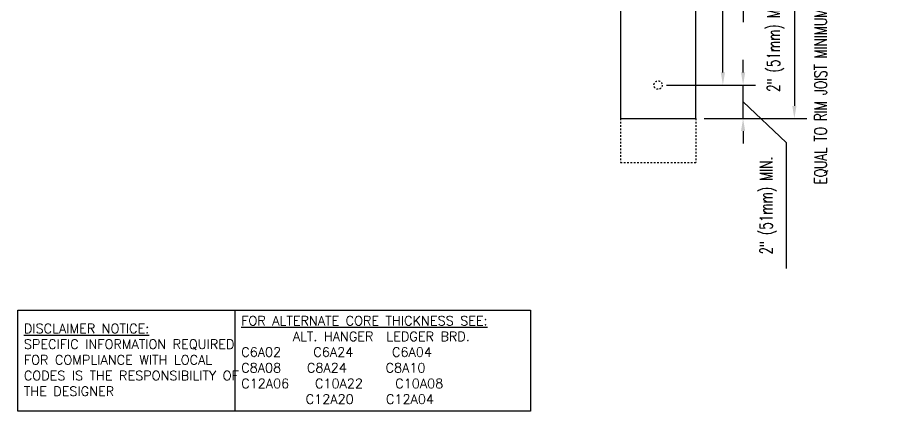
# Model space of a CAD drawing. Header units: inches. Extents: x 109 to 215, y 87 to 157.
# Drawn here: x 162 to 215, y 86.8 to 110.3 of the extents above; entities that cross this region are included whole.
import ezdxf

# ---------------------------------------------------------------- set-up
doc = ezdxf.new("R2010")
doc.units = ezdxf.units.IN
doc.header["$LTSCALE"] = 0.5
doc.header["$MEASUREMENT"] = 0
doc.header["$PDMODE"] = 3
doc.header["$PDSIZE"] = 0.0625
doc.linetypes.add('HIDDEN2', pattern=[0.1875, 0.125, -0.0625])
doc.layers.add('LINE9', color=9, linetype='Continuous')
doc.layers.add('TEXT', color=4, linetype='Continuous')
doc.styles.add('DIM', font='romans.shx', dxfattribs={"width": 0.7})
doc.styles.get("Standard").update_dxf_attribs({"font": 'romans.shx', "height": 0.75})
doc.dimstyles.new('ext_8', dxfattribs={"dimscale": 8, "dimtxt": 0.09375, "dimasz": 0.09375, "dimexe": 0.09375, "dimexo": 0.0625, "dimgap": 0.0625, "dimtad": 1, "dimdec": 1, "dimzin": 3, "dimdsep": 46, "dimlunit": 4, "dimtxsty": 'DIM', "dimcen": 0.09, "dimdle": 0.09375, "dimclrt": 4, "dimadec": 0, "dimazin": 0, "dimtfac": 1, "dimtdec": 1, "dimtmove": 2, "dimatfit": 3, "dimfxl": 1, "dimfrac": 2, "dimtolj": 1, "dimtzin": 0, "dimarcsym": 0})

# ---------------------------------------------------------------- blocks, each defined once
blk = doc.blocks.new('*D3')
at = {"layer": 'Defpoints', "color": 0, "transparency": 16777216}
for p in [(202.551, 113.567), (202.551, 104.317), (208.445, 104.317)]:
    blk.add_point(p, dxfattribs=at)
at = {"layer": 'TEXT', "color": 0, "lineweight": -2, "transparency": 16777216}
for p, q in [((203.051, 113.567), (209.195, 113.567)), ((208.445, 112.817), (208.445, 105.067)), ((203.051, 104.317), (209.195, 104.317))]:
    blk.add_line(p, q, dxfattribs=at)
at = {"layer": 'TEXT', "color": 0, "transparency": 16777216}
for points in [[(208.32, 112.817), (208.57, 112.817), (208.445, 113.567)], [(208.32, 105.067), (208.57, 105.067), (208.445, 104.317)]]:
    blk.add_solid(points, dxfattribs=at)
at = {"layer": 'TEXT', "color": 4, "transparency": 16777216, "insert": (210.14, 108.942), "char_height": 0.75, "attachment_point": 5, "rotation": 90, "style": 'DIM'}
blk.add_mtext('\\A1;EQUAL TO RIM JOIST MINIMUM 7 1/2" (191mm) ', dxfattribs=at)
blk = doc.blocks.new('*D4')
at = {"layer": 'Defpoints', "color": 0, "transparency": 16777216}
for p in [(200.301, 106.317), (205.381, 106.317), (202.551, 104.317)]:
    blk.add_point(p, dxfattribs=at)
at = {"layer": 'TEXT', "color": 0, "lineweight": -2, "transparency": 16777216}
for p, q in [((205.381, 107.067), (205.381, 107.817)), ((200.801, 106.317), (206.131, 106.317)), ((205.381, 104.317), (205.381, 106.317)), ((205.381, 104.317), (205.381, 106.317)), ((205.381, 105.317), (207.952, 102.873)), ((203.051, 104.317), (206.131, 104.317)), ((205.381, 103.567), (205.381, 102.817)), ((207.952, 102.873), (207.952, 95.348))]:
    blk.add_line(p, q, dxfattribs=at)
at = {"layer": 'TEXT', "color": 0, "transparency": 16777216}
for points in [[(205.256, 107.067), (205.506, 107.067), (205.381, 106.317)], [(205.256, 103.567), (205.506, 103.567), (205.381, 104.317)]]:
    blk.add_solid(points, dxfattribs=at)
at = {"layer": 'TEXT', "color": 4, "transparency": 16777216, "insert": (206.88, 99.11), "char_height": 0.75, "attachment_point": 5, "rotation": 90, "style": 'DIM'}
blk.add_mtext('\\A1;2" (51mm) MIN.', dxfattribs=at)
blk = doc.blocks.new('*D5')
at = {"layer": 'Defpoints', "color": 0, "transparency": 16777216}
for p in [(200.301, 111.567), (204.173, 111.567), (200.301, 106.317)]:
    blk.add_point(p, dxfattribs=at)
at = {"layer": 'TEXT', "color": 0, "lineweight": -2, "transparency": 16777216}
for p, q in [((200.801, 111.567), (204.923, 111.567)), ((204.173, 107.067), (204.173, 110.817)), ((200.801, 106.317), (204.923, 106.317))]:
    blk.add_line(p, q, dxfattribs=at)
at = {"layer": 'TEXT', "color": 0, "transparency": 16777216}
for points in [[(204.048, 110.817), (204.298, 110.817), (204.173, 111.567)], [(204.048, 107.067), (204.298, 107.067), (204.173, 106.317)]]:
    blk.add_solid(points, dxfattribs=at)
at = {"layer": 'TEXT', "color": 4, "transparency": 16777216, "insert": (207.326, 108.832), "char_height": 0.75, "attachment_point": 5, "rotation": 90, "style": 'DIM'}
blk.add_mtext('\\A1;2" (51mm) MIN.', dxfattribs=at)
blk = doc.blocks.new('*D6')
at = {"layer": 'Defpoints', "color": 0, "transparency": 16777216}
for p in [(202.551, 113.567), (205.381, 113.567), (200.301, 111.567)]:
    blk.add_point(p, dxfattribs=at)
at = {"layer": 'TEXT', "color": 0, "lineweight": -2, "transparency": 16777216}
for p, q in [((207.952, 114.982), (207.952, 124.582)), ((205.381, 114.317), (205.381, 115.067)), ((205.381, 112.567), (207.952, 114.982)), ((203.051, 113.567), (206.131, 113.567)), ((205.381, 111.567), (205.381, 113.567)), ((205.381, 111.567), (205.381, 113.567)), ((200.801, 111.567), (206.131, 111.567)), ((205.381, 110.817), (205.381, 110.067))]:
    blk.add_line(p, q, dxfattribs=at)
at = {"layer": 'TEXT', "color": 0, "transparency": 16777216}
for points in [[(205.256, 114.317), (205.506, 114.317), (205.381, 113.567)], [(205.256, 110.817), (205.506, 110.817), (205.381, 111.567)]]:
    blk.add_solid(points, dxfattribs=at)
at = {"layer": 'TEXT', "color": 4, "transparency": 16777216, "insert": (206.88, 119.782), "char_height": 0.75, "attachment_point": 5, "rotation": 90, "style": 'DIM'}
blk.add_mtext('\\A1;2 1/2" (64mm) MIN.', dxfattribs=at)

msp = doc.modelspace()

# ---------------------------------------------------------------- linework, layer by layer
at = {"layer": 'LINE9'}
for p, q in [((198.051, 113.567), (198.051, 104.317)), ((202.551, 104.317), (202.551, 113.567)), ((198.051, 104.317), (202.551, 104.317))]:
    msp.add_line(p, q, dxfattribs=at)
at = {"layer": 'LINE9', "linetype": 'HIDDEN2'}
for p, q in [((198.051, 104.317), (198.051, 101.692)), ((202.551, 104.317), (202.551, 101.692)), ((198.051, 101.692), (202.551, 101.692))]:
    msp.add_line(p, q, dxfattribs=at)
msp.add_circle((200.301, 106.317), 0.25, dxfattribs=at)
at = {"layer": 'TEXT'}
msp.add_lwpolyline([(162.018, 92.844), (175.002, 92.844), (175.002, 86.806), (162.018, 86.806)], close=True, dxfattribs=at)
msp.add_lwpolyline([(175.002, 92.844), (192.662, 92.844), (192.662, 86.806), (175.002, 86.806)], dxfattribs=at)

# ---------------------------------------------------------------- texts
at = {"layer": 'TEXT', "char_height": 0.5625, "attachment_point": 4}
for s, insert, width in [('{\\LFOR ALTERNATE CORE THICKNESS SEE:\\P}        ALT. HANGER  LEDGER BRD.\\PC6A02     C6A24      C6A04     \\PC8A08    C8A24      C8A10\\PC12A06    C10A22     C10A08\\P          C12A20     C12A04', (175.377, 89.878), 23.33295), ('{\\LDISCLAIMER NOTICE:}\\PSPECIFIC INFORMATION REQUIRED FOR COMPLIANCE WITH LOCAL CODES IS THE RESPONSIBILITY OF THE DESIGNER', (162.385, 89.878), 14.00235)]:
    msp.add_mtext(s, dxfattribs=dict(at, insert=insert, width=width))

# ---------------------------------------------------------------- dimensions: what is measured, and where the dimension line sits
at = {"layer": 'TEXT'}
for base, p1, p2, text, override, picture, middle in [((205.381, 113.567), (200.301, 111.567), (202.551, 113.567), '2 1/2" (64mm) MIN.', {"dimtmove": 1}, '*D6', (207.952, 115.482)), ((204.173, 111.567), (200.301, 106.317), (200.301, 111.567), '2" (51mm) MIN.', {"dimtmove": 2}, '*D5', (207.326, 108.832)), ((205.381, 106.317), (202.551, 104.317), (200.301, 106.317), '2" (51mm) MIN.', {"dimtmove": 1}, '*D4', (207.952, 102.373))]:
    dim = msp.add_linear_dim(base=base, p1=p1, p2=p2, angle=90, text=text, dimstyle='ext_8', override=override, dxfattribs=at)
    dim.commit()
    dim.dimension.update_dxf_attribs({"geometry": picture, "text_midpoint": middle, "dimtype": 160})
dim = msp.add_linear_dim(base=(208.445, 104.317), p1=(202.551, 113.567), p2=(202.551, 104.317), angle=90, text='EQUAL TO RIM JOIST MINIMUM 7 1/2" (191mm) ', dimstyle='ext_8', dxfattribs=at)
dim.commit()
dim.dimension.update_dxf_attribs({"geometry": '*D3', "text_midpoint": (210.14, 108.942), "dimtype": 160})

doc.saveas('drawing.dxf')
